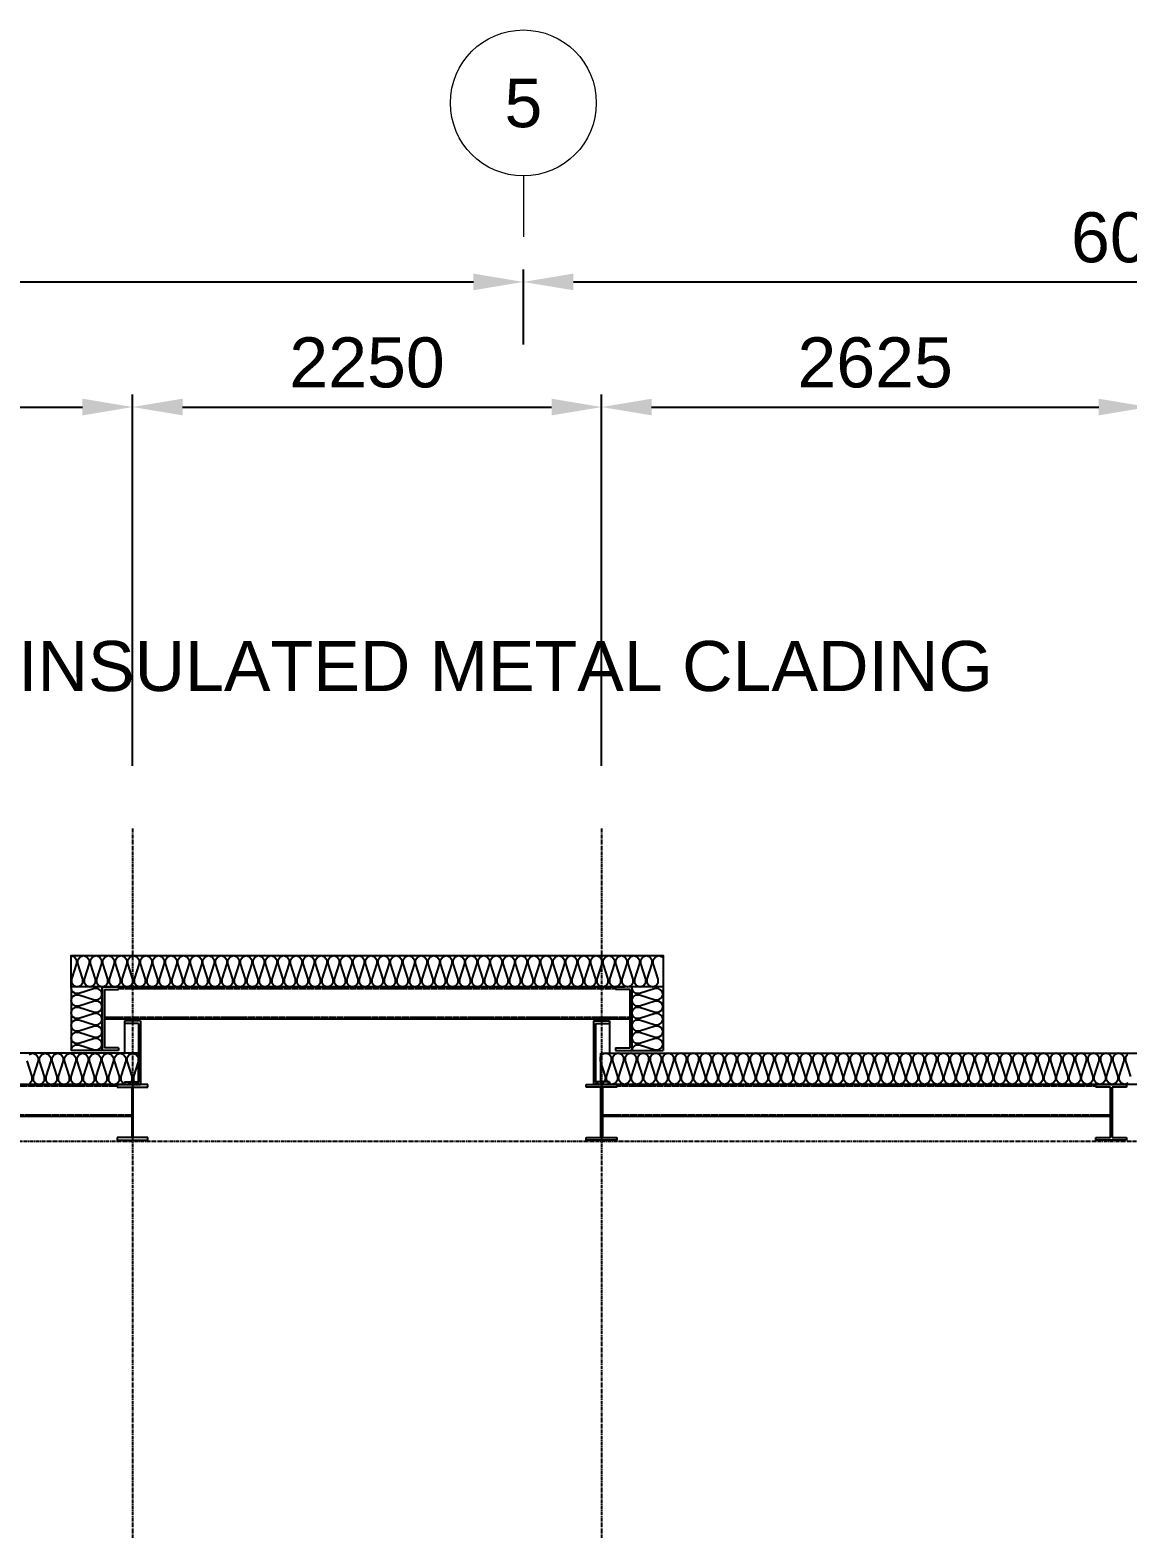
# Model space of a CAD drawing. Header units: millimetres. Extents: x 66027 to 360317, y -114806 to -64032.
# Drawn here: x 322449 to 327712, y -98580 to -91395 of the extents above; entities that cross this region are included whole.
import ezdxf
from ezdxf.enums import TextEntityAlignment as Align

# ---------------------------------------------------------------- set-up
doc = ezdxf.new("R2010")
doc.units = ezdxf.units.MM
doc.header["$LTSCALE"] = 140
for name, pattern in [('CENTER', [2, 1.25, -0.25, 0.25, -0.25]), ('HIDDEN', [0.375, 0.25, -0.125]), ('PHANTOM2', [31.75, 15.875, -3.175, 3.175, -3.175, 3.175, -3.175])]:
    doc.linetypes.add(name, pattern=pattern)
doc.layers.get('Defpoints').update_dxf_attribs({"color": 175})
for name, color, linetype in [('C_BLOCK', 7, 'Continuous'), ('C_CEN', 1, 'CENTER'), ('C_STEEL', 2, 'Continuous'), ('C_TEXT_01', 2, 'Continuous'), ('DIM-SCALE', 7, 'Continuous'), ('HAT', 8, 'Continuous'), ('Xref_Gypsum_SECTION1$0$Panel', 4, 'Continuous')]:
    doc.layers.add(name, color=color, linetype=linetype)
doc.styles.add('Arial', font='arial.ttf')
doc.dimstyles.new('일반도면_0050', dxfattribs={"dimtxt": 200, "dimasz": 200, "dimexe": 50, "dimexo": 250, "dimgap": 75, "dimtad": 1, "dimdec": 0, "dimzin": 0, "dimdsep": 46, "dimtxsty": 'Arial', "dimcen": -250, "dimclrd": 7, "dimclre": 7, "dimclrt": 2, "dimadec": 0, "dimazin": 0, "dimtfac": 1, "dimtdec": 0, "dimtix": 1, "dimtmove": 2, "dimatfit": 3, "dimfxl": 1, "dimtolj": 1, "dimtzin": 0, "dimarcsym": 0})

# ---------------------------------------------------------------- blocks, each defined once
blk = doc.blocks.new('*D197')
at = {"layer": 'Defpoints', "color": 0}
for p in [(324816.2, -92603.6), (324816.2, -93203.6), (309816.2, -95225)]:
    blk.add_point(p, dxfattribs=at)
at = {"layer": 'DIM-SCALE', "color": 7, "lineweight": -2}
for p, q in [((309816.2, -94925), (309816.2, -92543.6)), ((310056.2, -92603.6), (324576.2, -92603.6)), ((324816.2, -92903.6), (324816.2, -92543.6))]:
    blk.add_line(p, q, dxfattribs=at)
at = {"layer": 'DIM-SCALE', "color": 7}
for points in [[(310056.2, -92563.6), (310056.2, -92643.6), (309816.2, -92603.6)], [(324576.2, -92563.6), (324576.2, -92643.6), (324816.2, -92603.6)]]:
    blk.add_solid(points, dxfattribs=at)
at = {"layer": 'DIM-SCALE', "color": 2, "insert": (317316.2, -92391.1), "char_height": 240, "attachment_point": 5, "style": 'Arial'}
blk.add_mtext('\\A1;15000', dxfattribs=at)
blk = doc.blocks.new('*D198')
at = {"layer": 'Defpoints', "color": 0}
for p in [(330816.2, -92603.6), (324816.2, -93203.6), (330816.2, -95225)]:
    blk.add_point(p, dxfattribs=at)
at = {"layer": 'DIM-SCALE', "color": 7, "lineweight": -2}
for p, q in [((324816.2, -92903.6), (324816.2, -92543.6)), ((325056.2, -92603.6), (330576.2, -92603.6)), ((330816.2, -94925), (330816.2, -92543.6))]:
    blk.add_line(p, q, dxfattribs=at)
at = {"layer": 'DIM-SCALE', "color": 7}
for points in [[(325056.2, -92563.6), (325056.2, -92643.6), (324816.2, -92603.6)], [(330576.2, -92563.6), (330576.2, -92643.6), (330816.2, -92603.6)]]:
    blk.add_solid(points, dxfattribs=at)
at = {"layer": 'DIM-SCALE', "color": 2, "insert": (327816.2, -92391.1), "char_height": 240, "attachment_point": 5, "style": 'Arial'}
blk.add_mtext('\\A1;6000', dxfattribs=at)
blk = doc.blocks.new('A$C356D3F55')
at = {"layer": 'C_STEEL', "extrusion": (0, 0, -1)}
for p, q in [((0, 0), (148, 0)), ((0, -13), (0, 0)), ((148, 0), (148, -13)), ((70.19, -13), (0, -13)), ((148, -13), (77.81, -13)), ((0, -254), (70.19, -254)), ((0, -267), (0, -254)), ((148, -267), (0, -267)), ((77.81, -254), (148, -254)), ((148, -254), (148, -267))]:
    blk.add_line(p, q, dxfattribs=at)
at = {"layer": 'C_STEEL'}
for p, q in [((70.19, -254), (70.19, -13)), ((77.81, -13), (77.81, -254))]:
    blk.add_line(p, q, dxfattribs=at)
blk = doc.blocks.new('A$C59826761')
at = {"layer": 'C_STEEL', "extrusion": (0, 0, -1)}
for p, q in [((0, 0), (77.5, 0)), ((9.83, -12.7), (77.5, -12.7)), ((77.5, -305), (0, -305)), ((77.5, -292.3), (9.83, -292.3))]:
    blk.add_line(p, q, dxfattribs=at)
at = {"layer": 'C_STEEL'}
for p, q in [((0, 0), (0, -305)), ((77.5, 0), (77.5, -12.7)), ((9.83, -12.7), (9.83, -292.3)), ((77.5, -292.3), (77.5, -305))]:
    blk.add_line(p, q, dxfattribs=at)
blk = doc.blocks.new('*D397')
at = {"layer": 'Defpoints', "color": 0}
for p in [(322941.2, -93203.6), (320691.2, -95225), (322941.2, -95225)]:
    blk.add_point(p, dxfattribs=at)
at = {"layer": 'DIM-SCALE', "color": 7, "lineweight": -2}
for p, q in [((320691.2, -94925), (320691.2, -93143.6)), ((322941.2, -94925), (322941.2, -93143.6)), ((320931.2, -93203.6), (322701.2, -93203.6))]:
    blk.add_line(p, q, dxfattribs=at)
at = {"layer": 'DIM-SCALE', "color": 7}
for points in [[(320931.2, -93163.6), (320931.2, -93243.6), (320691.2, -93203.6)], [(322701.2, -93163.6), (322701.2, -93243.6), (322941.2, -93203.6)]]:
    blk.add_solid(points, dxfattribs=at)
at = {"layer": 'DIM-SCALE', "color": 2, "insert": (321816.2, -92991.1), "char_height": 240, "attachment_point": 5, "style": 'Arial'}
blk.add_mtext('\\A1;2250', dxfattribs=at)
blk = doc.blocks.new('*D398')
at = {"layer": 'Defpoints', "color": 0}
for p in [(325191.2, -93203.6), (322941.2, -95225), (325191.2, -95225)]:
    blk.add_point(p, dxfattribs=at)
at = {"layer": 'DIM-SCALE', "color": 7, "lineweight": -2}
for p, q in [((322941.2, -94925), (322941.2, -93143.6)), ((325191.2, -94925), (325191.2, -93143.6)), ((323181.2, -93203.6), (324951.2, -93203.6))]:
    blk.add_line(p, q, dxfattribs=at)
at = {"layer": 'DIM-SCALE', "color": 7}
for points in [[(323181.2, -93163.6), (323181.2, -93243.6), (322941.2, -93203.6)], [(324951.2, -93163.6), (324951.2, -93243.6), (325191.2, -93203.6)]]:
    blk.add_solid(points, dxfattribs=at)
at = {"layer": 'DIM-SCALE', "color": 2, "insert": (324066.2, -92991.1), "char_height": 240, "attachment_point": 5, "style": 'Arial'}
blk.add_mtext('\\A1;2250', dxfattribs=at)
blk = doc.blocks.new('*D399')
at = {"layer": 'Defpoints', "color": 0}
for p in [(327816.2, -93203.6), (325191.2, -95225), (327816.2, -95225)]:
    blk.add_point(p, dxfattribs=at)
at = {"layer": 'DIM-SCALE', "color": 7, "lineweight": -2}
for p, q in [((325191.2, -94925), (325191.2, -93143.6)), ((327816.2, -94925), (327816.2, -93143.6)), ((325431.2, -93203.6), (327576.2, -93203.6))]:
    blk.add_line(p, q, dxfattribs=at)
at = {"layer": 'DIM-SCALE', "color": 7}
for points in [[(325431.2, -93163.6), (325431.2, -93243.6), (325191.2, -93203.6)], [(327576.2, -93163.6), (327576.2, -93243.6), (327816.2, -93203.6)]]:
    blk.add_solid(points, dxfattribs=at)
at = {"layer": 'DIM-SCALE', "color": 2, "insert": (326503.7, -92991.1), "char_height": 240, "attachment_point": 5, "style": 'Arial'}
blk.add_mtext('\\A1;2625', dxfattribs=at)

msp = doc.modelspace()

# ---------------------------------------------------------------- linework, layer by layer
at = {"layer": 'C_BLOCK', "lineweight": 0}
msp.add_line((324816.2, -92095.1), (324816.2, -92386.8), dxfattribs=at)
msp.add_circle((324816.2, -91745.1), 350, dxfattribs=at)
at = {"layer": 'C_CEN', "color": 1, "ltscale": 0.1}
for p, q in [((322941.2, -95225), (322941.2, -105225)), ((325191.2, -95225), (325191.2, -105225)), ((309316.2, -96725), (331316.2, -96725))]:
    msp.add_line(p, q, dxfattribs=at)
at = {"layer": 'C_TEXT_01'}
for p, q in [((322873.7, -95984.3), (325301.2, -95984.3)), ((322873.7, -95984.3), (325258.7, -95984.3)), ((322806, -96137.3), (325326.3, -96137.3)), ((322846, -96452), (320765.2, -96452)), ((325265.2, -96452), (327641.2, -96452)), ((320695, -96605), (322937.4, -96605)), ((325195, -96605), (327632.4, -96605))]:
    msp.add_line(p, q, dxfattribs=at)
at = {"layer": 'C_TEXT_01', "linetype": 'HIDDEN', "ltscale": 0.1}
for p, q in [((322873.7, -95991.4), (325258.7, -95991.4)), ((322806, -96130.2), (325326.3, -96130.2)), ((320765.2, -96459.1), (322867.2, -96459.1)), ((325265.2, -96459.1), (327562.2, -96459.1)), ((320695, -96597.9), (322937.4, -96597.9)), ((325195, -96597.9), (327632.4, -96597.9))]:
    msp.add_line(p, q, dxfattribs=at)
at = {"layer": 'HAT'}
for points in [[(322646.2, -95834.3), (322646.2, -95834.3), (322662.7, -95840.3), (322673.2, -95855.3), (322673.2, -95871.8), (322649.2, -95946.8), (322649.2, -95963.3), (322659.7, -95978.3), (322676.2, -95984.3), (322692.7, -95978.3), (322703.2, -95963.3), (322703.2, -95946.8), (322679.2, -95871.8), (322679.2, -95855.3), (322689.7, -95840.3), (322706.2, -95834.3), (322722.7, -95840.3), (322733.2, -95855.3), (322733.2, -95871.8), (322709.2, -95946.8), (322709.2, -95963.3), (322719.7, -95978.3), (322736.2, -95984.3), (322752.7, -95978.3), (322763.2, -95963.3), (322763.2, -95946.8), (322739.2, -95871.8), (322739.2, -95855.3), (322749.7, -95840.3), (322766.2, -95834.3), (322782.7, -95840.3), (322793.2, -95855.3), (322793.2, -95871.8), (322769.2, -95946.8), (322769.2, -95963.3), (322779.7, -95978.3), (322796.2, -95984.3), (322812.7, -95978.3), (322823.2, -95963.3), (322823.2, -95946.8), (322799.2, -95871.8), (322799.2, -95855.3), (322809.7, -95840.3), (322826.2, -95834.3), (322842.7, -95840.3), (322853.2, -95855.3), (322853.2, -95871.8), (322829.2, -95946.8), (322829.2, -95963.3), (322839.7, -95978.3), (322856.2, -95984.3), (322872.7, -95978.3), (322883.2, -95963.3), (322883.2, -95946.8), (322859.2, -95871.8), (322859.2, -95855.3), (322869.7, -95840.3), (322886.2, -95834.3), (322902.7, -95840.3), (322913.2, -95855.3), (322913.2, -95871.8), (322889.2, -95946.8), (322889.2, -95963.3), (322899.7, -95978.3), (322916.2, -95984.3), (322932.7, -95978.3), (322943.2, -95963.3), (322943.2, -95946.8), (322919.2, -95871.8), (322919.2, -95855.3), (322929.7, -95840.3), (322946.2, -95834.3), (322962.7, -95840.3), (322973.2, -95855.3), (322973.2, -95871.8), (322949.2, -95946.8), (322949.2, -95963.3), (322959.7, -95978.3), (322976.2, -95984.3), (322992.7, -95978.3), (323003.2, -95963.3), (323003.2, -95946.8), (322979.2, -95871.8), (322979.2, -95855.3), (322989.7, -95840.3), (323006.2, -95834.3), (323022.7, -95840.3), (323033.2, -95855.3), (323033.2, -95871.8), (323009.2, -95946.8), (323009.2, -95963.3), (323019.7, -95978.3), (323036.2, -95984.3), (323052.7, -95978.3), (323063.2, -95963.3), (323063.2, -95946.8), (323039.2, -95871.8), (323039.2, -95855.3), (323049.7, -95840.3), (323066.2, -95834.3), (323082.7, -95840.3), (323093.2, -95855.3), (323093.2, -95871.8), (323069.2, -95946.8), (323069.2, -95963.3), (323079.7, -95978.3), (323096.2, -95984.3), (323112.7, -95978.3), (323123.2, -95963.3), (323123.2, -95946.8), (323099.2, -95871.8), (323099.2, -95855.3), (323109.7, -95840.3), (323126.2, -95834.3), (323142.7, -95840.3), (323153.2, -95855.3), (323153.2, -95871.8), (323129.2, -95946.8), (323129.2, -95963.3), (323139.7, -95978.3), (323156.2, -95984.3), (323172.7, -95978.3), (323183.2, -95963.3), (323183.2, -95946.8), (323159.2, -95871.8), (323159.2, -95855.3), (323169.7, -95840.3), (323186.2, -95834.3), (323202.7, -95840.3), (323213.2, -95855.3), (323213.2, -95871.8), (323189.2, -95946.8), (323189.2, -95963.3), (323199.7, -95978.3), (323216.2, -95984.3), (323232.7, -95978.3), (323243.2, -95963.3), (323243.2, -95946.8), (323219.2, -95871.8), (323219.2, -95855.3), (323229.7, -95840.3), (323246.2, -95834.3), (323262.7, -95840.3), (323273.2, -95855.3), (323273.2, -95871.8), (323249.2, -95946.8), (323249.2, -95963.3), (323259.7, -95978.3), (323276.2, -95984.3), (323292.7, -95978.3), (323303.2, -95963.3), (323303.2, -95946.8), (323279.2, -95871.8), (323279.2, -95855.3), (323289.7, -95840.3), (323306.2, -95834.3), (323322.7, -95840.3), (323333.2, -95855.3), (323333.2, -95871.8), (323309.2, -95946.8), (323309.2, -95963.3), (323319.7, -95978.3), (323336.2, -95984.3), (323352.7, -95978.3), (323363.2, -95963.3), (323363.2, -95946.8), (323339.2, -95871.8), (323339.2, -95855.3), (323349.7, -95840.3), (323366.2, -95834.3), (323382.7, -95840.3), (323393.2, -95855.3), (323393.2, -95871.8), (323369.2, -95946.8), (323369.2, -95963.3), (323379.7, -95978.3), (323396.2, -95984.3), (323412.7, -95978.3), (323423.2, -95963.3), (323423.2, -95946.8), (323399.2, -95871.8), (323399.2, -95855.3), (323409.7, -95840.3), (323426.2, -95834.3), (323442.7, -95840.3), (323453.2, -95855.3), (323453.2, -95871.8), (323429.2, -95946.8), (323429.2, -95963.3), (323439.7, -95978.3), (323456.2, -95984.3), (323472.7, -95978.3), (323483.2, -95963.3), (323483.2, -95946.8), (323459.2, -95871.8), (323459.2, -95855.3), (323469.7, -95840.3), (323486.2, -95834.3), (323502.7, -95840.3), (323513.2, -95855.3), (323513.2, -95871.8), (323489.2, -95946.8), (323489.2, -95963.3), (323499.7, -95978.3), (323516.2, -95984.3), (323532.7, -95978.3), (323543.2, -95963.3), (323543.2, -95946.8), (323519.2, -95871.8), (323519.2, -95855.3), (323529.7, -95840.3), (323546.2, -95834.3), (323562.7, -95840.3), (323573.2, -95855.3), (323573.2, -95871.8), (323549.2, -95946.8), (323549.2, -95963.3), (323559.7, -95978.3), (323576.2, -95984.3), (323592.7, -95978.3), (323603.2, -95963.3), (323603.2, -95946.8), (323579.2, -95871.8), (323579.2, -95855.3), (323589.7, -95840.3), (323606.2, -95834.3), (323622.7, -95840.3), (323633.2, -95855.3), (323633.2, -95871.8), (323609.2, -95946.8), (323609.2, -95963.3), (323619.7, -95978.3), (323636.2, -95984.3), (323652.7, -95978.3), (323663.2, -95963.3), (323663.2, -95946.8), (323639.2, -95871.8), (323639.2, -95855.3), (323649.7, -95840.3), (323666.2, -95834.3), (323682.7, -95840.3), (323693.2, -95855.3), (323693.2, -95871.8), (323669.2, -95946.8), (323669.2, -95963.3), (323679.7, -95978.3), (323696.2, -95984.3), (323712.7, -95978.3), (323723.2, -95963.3), (323723.2, -95946.8), (323699.2, -95871.8), (323699.2, -95855.3), (323709.7, -95840.3), (323726.2, -95834.3), (323742.7, -95840.3), (323753.2, -95855.3), (323753.2, -95871.8), (323729.2, -95946.8), (323729.2, -95963.3), (323739.7, -95978.3), (323756.2, -95984.3), (323772.7, -95978.3), (323783.2, -95963.3), (323783.2, -95946.8), (323759.2, -95871.8), (323759.2, -95855.3), (323769.7, -95840.3), (323786.2, -95834.3), (323802.7, -95840.3), (323813.2, -95855.3), (323813.2, -95871.8), (323789.2, -95946.8), (323789.2, -95963.3), (323799.7, -95978.3), (323816.2, -95984.3), (323832.7, -95978.3), (323843.2, -95963.3), (323843.2, -95946.8), (323819.2, -95871.8), (323819.2, -95855.3), (323829.7, -95840.3), (323846.2, -95834.3), (323862.7, -95840.3), (323873.2, -95855.3), (323873.2, -95871.8), (323849.2, -95946.8), (323849.2, -95963.3), (323859.7, -95978.3), (323876.2, -95984.3), (323892.7, -95978.3), (323903.2, -95963.3), (323903.2, -95946.8), (323879.2, -95871.8), (323879.2, -95855.3), (323889.7, -95840.3), (323906.2, -95834.3), (323922.7, -95840.3), (323933.2, -95855.3), (323933.2, -95871.8), (323909.2, -95946.8), (323909.2, -95963.3), (323919.7, -95978.3), (323936.2, -95984.3), (323952.7, -95978.3), (323963.2, -95963.3), (323963.2, -95946.8), (323939.2, -95871.8), (323939.2, -95855.3), (323949.7, -95840.3), (323966.2, -95834.3), (323982.7, -95840.3), (323993.2, -95855.3), (323993.2, -95871.8), (323969.2, -95946.8), (323969.2, -95963.3), (323979.7, -95978.3), (323996.2, -95984.3), (324012.7, -95978.3), (324023.2, -95963.3), (324023.2, -95946.8), (323999.2, -95871.8), (323999.2, -95855.3), (324009.7, -95840.3), (324026.2, -95834.3), (324042.7, -95840.3), (324053.2, -95855.3), (324053.2, -95871.8), (324029.2, -95946.8), (324029.2, -95963.3), (324039.7, -95978.3), (324056.2, -95984.3), (324072.7, -95978.3), (324083.2, -95963.3), (324083.2, -95946.8), (324059.2, -95871.8), (324059.2, -95855.3), (324069.7, -95840.3), (324086.2, -95834.3), (324102.7, -95840.3), (324113.2, -95855.3), (324113.2, -95871.8), (324089.2, -95946.8), (324089.2, -95963.3), (324099.7, -95978.3), (324116.2, -95984.3), (324132.7, -95978.3), (324143.2, -95963.3), (324143.2, -95946.8), (324119.2, -95871.8), (324119.2, -95855.3), (324129.7, -95840.3), (324146.2, -95834.3), (324162.7, -95840.3), (324173.2, -95855.3), (324173.2, -95871.8), (324149.2, -95946.8), (324149.2, -95963.3), (324159.7, -95978.3), (324176.2, -95984.3), (324192.7, -95978.3), (324203.2, -95963.3), (324203.2, -95946.8), (324179.2, -95871.8), (324179.2, -95855.3), (324189.7, -95840.3), (324206.2, -95834.3), (324222.7, -95840.3), (324233.2, -95855.3), (324233.2, -95871.8), (324209.2, -95946.8), (324209.2, -95963.3), (324219.7, -95978.3), (324236.2, -95984.3), (324252.7, -95978.3), (324263.2, -95963.3), (324263.2, -95946.8), (324239.2, -95871.8), (324239.2, -95855.3), (324249.7, -95840.3), (324266.2, -95834.3), (324282.7, -95840.3), (324293.2, -95855.3), (324293.2, -95871.8), (324269.2, -95946.8), (324269.2, -95963.3), (324279.7, -95978.3), (324296.2, -95984.3), (324312.7, -95978.3), (324323.2, -95963.3), (324323.2, -95946.8), (324299.2, -95871.8), (324299.2, -95855.3), (324309.7, -95840.3), (324326.2, -95834.3), (324342.7, -95840.3), (324353.2, -95855.3), (324353.2, -95871.8), (324329.2, -95946.8), (324329.2, -95963.3), (324339.7, -95978.3), (324356.2, -95984.3), (324372.7, -95978.3), (324383.2, -95963.3), (324383.2, -95946.8), (324359.2, -95871.8), (324359.2, -95855.3), (324369.7, -95840.3), (324386.2, -95834.3), (324402.7, -95840.3), (324413.2, -95855.3), (324413.2, -95871.8), (324389.2, -95946.8), (324389.2, -95963.3), (324399.7, -95978.3), (324416.2, -95984.3), (324432.7, -95978.3), (324443.2, -95963.3), (324443.2, -95946.8), (324419.2, -95871.8), (324419.2, -95855.3), (324429.7, -95840.3), (324446.2, -95834.3), (324462.7, -95840.3), (324473.2, -95855.3), (324473.2, -95871.8), (324449.2, -95946.8), (324449.2, -95963.3), (324459.7, -95978.3), (324476.2, -95984.3), (324492.7, -95978.3), (324503.2, -95963.3), (324503.2, -95946.8), (324479.2, -95871.8), (324479.2, -95855.3), (324489.7, -95840.3), (324506.2, -95834.3), (324522.7, -95840.3), (324533.2, -95855.3), (324533.2, -95871.8), (324509.2, -95946.8), (324509.2, -95963.3), (324519.7, -95978.3), (324536.2, -95984.3), (324552.7, -95978.3), (324563.2, -95963.3), (324563.2, -95946.8), (324539.2, -95871.8), (324539.2, -95855.3), (324549.7, -95840.3), (324566.2, -95834.3), (324582.7, -95840.3), (324593.2, -95855.3), (324593.2, -95871.8), (324569.2, -95946.8), (324569.2, -95963.3), (324579.7, -95978.3), (324596.2, -95984.3), (324612.7, -95978.3), (324623.2, -95963.3), (324623.2, -95946.8), (324599.2, -95871.8), (324599.2, -95855.3), (324609.7, -95840.3), (324626.2, -95834.3), (324642.7, -95840.3), (324653.2, -95855.3), (324653.2, -95871.8), (324629.2, -95946.8), (324629.2, -95963.3), (324639.7, -95978.3), (324656.2, -95984.3), (324672.7, -95978.3), (324683.2, -95963.3), (324683.2, -95946.8), (324659.2, -95871.8), (324659.2, -95855.3), (324669.7, -95840.3), (324686.2, -95834.3), (324702.7, -95840.3), (324713.2, -95855.3), (324713.2, -95871.8), (324689.2, -95946.8), (324689.2, -95963.3), (324699.7, -95978.3), (324716.2, -95984.3), (324732.7, -95978.3), (324743.2, -95963.3), (324743.2, -95946.8), (324719.2, -95871.8), (324719.2, -95855.3), (324729.7, -95840.3), (324746.2, -95834.3), (324762.7, -95840.3), (324773.2, -95855.3), (324773.2, -95871.8), (324749.2, -95946.8), (324749.2, -95963.3), (324759.7, -95978.3), (324776.2, -95984.3), (324792.7, -95978.3), (324803.2, -95963.3), (324803.2, -95946.8), (324779.2, -95871.8), (324779.2, -95855.3), (324789.7, -95840.3), (324806.2, -95834.3), (324822.7, -95840.3), (324833.2, -95855.3), (324833.2, -95871.8), (324809.2, -95946.8), (324809.2, -95963.3), (324819.7, -95978.3), (324836.2, -95984.3), (324852.7, -95978.3), (324863.2, -95963.3), (324863.2, -95946.8), (324839.2, -95871.8), (324839.2, -95855.3), (324849.7, -95840.3), (324866.2, -95834.3), (324882.7, -95840.3), (324893.2, -95855.3), (324893.2, -95871.8), (324869.2, -95946.8), (324869.2, -95963.3), (324879.7, -95978.3), (324896.2, -95984.3), (324912.7, -95978.3), (324923.2, -95963.3), (324923.2, -95946.8), (324899.2, -95871.8), (324899.2, -95855.3), (324909.7, -95840.3), (324926.2, -95834.3), (324942.7, -95840.3), (324953.2, -95855.3), (324953.2, -95871.8), (324929.2, -95946.8), (324929.2, -95963.3), (324939.7, -95978.3), (324956.2, -95984.3), (324972.7, -95978.3), (324983.2, -95963.3), (324983.2, -95946.8), (324959.2, -95871.8), (324959.2, -95855.3), (324969.7, -95840.3), (324986.2, -95834.3), (325002.7, -95840.3), (325013.2, -95855.3), (325013.2, -95871.8), (324989.2, -95946.8), (324989.2, -95963.3), (324999.7, -95978.3), (325016.2, -95984.3), (325032.7, -95978.3), (325043.2, -95963.3), (325043.2, -95946.8), (325019.2, -95871.8), (325019.2, -95855.3), (325029.7, -95840.3), (325046.2, -95834.3), (325062.7, -95840.3), (325073.2, -95855.3), (325073.2, -95871.8), (325049.2, -95946.8), (325049.2, -95963.3), (325059.7, -95978.3), (325076.2, -95984.3), (325092.7, -95978.3), (325103.2, -95963.3), (325103.2, -95946.8), (325079.2, -95871.8), (325079.2, -95855.3), (325089.7, -95840.3), (325106.2, -95834.3), (325122.7, -95840.3), (325133.2, -95855.3), (325133.2, -95871.8), (325109.2, -95946.8), (325109.2, -95963.3), (325119.7, -95978.3), (325136.2, -95984.3), (325152.7, -95978.3), (325163.2, -95963.3), (325163.2, -95946.8), (325139.2, -95871.8), (325139.2, -95855.3), (325149.7, -95840.3), (325166.2, -95834.3), (325182.7, -95840.3), (325193.2, -95855.3), (325193.2, -95871.8), (325169.2, -95946.8), (325169.2, -95963.3), (325179.7, -95978.3), (325196.2, -95984.3), (325212.7, -95978.3), (325223.2, -95963.3), (325223.2, -95946.8), (325199.2, -95871.8), (325199.2, -95855.3), (325209.7, -95840.3), (325226.2, -95834.3), (325242.7, -95840.3), (325253.2, -95855.3), (325253.2, -95871.8), (325229.2, -95946.8), (325229.2, -95963.3), (325239.7, -95978.3), (325256.2, -95984.3), (325272.7, -95978.3), (325283.2, -95963.3), (325283.2, -95946.8), (325259.2, -95871.8), (325259.2, -95855.3), (325269.7, -95840.3), (325286.2, -95834.3), (325302.7, -95840.3), (325313.2, -95855.3), (325313.2, -95871.8), (325289.2, -95946.8), (325289.2, -95963.3), (325299.7, -95978.3), (325316.2, -95984.3), (325332.7, -95978.3), (325343.2, -95963.3), (325343.2, -95946.8), (325319.2, -95871.8), (325319.2, -95855.3), (325329.7, -95840.3), (325346.2, -95834.3), (325362.7, -95840.3), (325373.2, -95855.3), (325373.2, -95871.8), (325349.2, -95946.8), (325349.2, -95963.3), (325359.7, -95978.3), (325376.2, -95984.3), (325392.7, -95978.3), (325403.2, -95963.3), (325403.2, -95946.8), (325379.2, -95871.8), (325379.2, -95855.3), (325389.7, -95840.3), (325406.2, -95834.3), (325422.7, -95840.3), (325433.2, -95855.3), (325433.2, -95871.8), (325409.2, -95946.8), (325409.2, -95963.3), (325419.7, -95978.3), (325436.2, -95984.3), (325452.7, -95978.3), (325463.2, -95963.3), (325463.2, -95946.8), (325439.2, -95871.8), (325439.2, -95855.3), (325449.7, -95840.3), (325466.2, -95834.3), (325482.7, -95840.3), (325486.2, -95845.3)], [(322646.2, -96289.3), (322646.2, -96289.3), (322652.2, -96272.8), (322667.2, -96262.3), (322683.7, -96262.3), (322758.7, -96286.3), (322775.2, -96286.3), (322790.2, -96275.8), (322796.2, -96259.3), (322790.2, -96242.8), (322775.2, -96232.3), (322758.7, -96232.3), (322683.7, -96256.3), (322667.2, -96256.3), (322652.2, -96245.8), (322646.2, -96229.3), (322652.2, -96212.8), (322667.2, -96202.3), (322683.7, -96202.3), (322758.7, -96226.3), (322775.2, -96226.3), (322790.2, -96215.8), (322796.2, -96199.3), (322790.2, -96182.8), (322775.2, -96172.3), (322758.7, -96172.3), (322683.7, -96196.3), (322667.2, -96196.3), (322652.2, -96185.8), (322646.2, -96169.3), (322652.2, -96152.8), (322667.2, -96142.3), (322683.7, -96142.3), (322758.7, -96166.3), (322775.2, -96166.3), (322790.2, -96155.8), (322796.2, -96139.3), (322790.2, -96122.8), (322775.2, -96112.3), (322758.7, -96112.3), (322683.7, -96136.3), (322667.2, -96136.3), (322652.2, -96125.8), (322646.2, -96109.3), (322652.2, -96092.8), (322667.2, -96082.3), (322683.7, -96082.3), (322758.7, -96106.3), (322775.2, -96106.3), (322790.2, -96095.8), (322796.2, -96079.3), (322790.2, -96062.8), (322775.2, -96052.3), (322758.7, -96052.3), (322683.7, -96076.3), (322667.2, -96076.3), (322652.2, -96065.8), (322646.2, -96049.3), (322652.2, -96032.8), (322667.2, -96022.3), (322683.7, -96022.3), (322758.7, -96046.3), (322775.2, -96046.3), (322790.2, -96035.8), (322796.2, -96019.3), (322790.2, -96002.8), (322775.2, -95992.3), (322758.7, -95992.3), (322683.7, -96016.3), (322667.2, -96016.3), (322652.2, -96005.8), (322646.2, -95989.3), (322648, -95984.3)], [(325336.2, -96289.3), (325336.2, -96289.3), (325342.2, -96272.8), (325357.2, -96262.3), (325373.7, -96262.3), (325448.7, -96286.3), (325465.2, -96286.3), (325480.2, -96275.8), (325486.2, -96259.3), (325480.2, -96242.8), (325465.2, -96232.3), (325448.7, -96232.3), (325373.7, -96256.3), (325357.2, -96256.3), (325342.2, -96245.8), (325336.2, -96229.3), (325342.2, -96212.8), (325357.2, -96202.3), (325373.7, -96202.3), (325448.7, -96226.3), (325465.2, -96226.3), (325480.2, -96215.8), (325486.2, -96199.3), (325480.2, -96182.8), (325465.2, -96172.3), (325448.7, -96172.3), (325373.7, -96196.3), (325357.2, -96196.3), (325342.2, -96185.8), (325336.2, -96169.3), (325342.2, -96152.8), (325357.2, -96142.3), (325373.7, -96142.3), (325448.7, -96166.3), (325465.2, -96166.3), (325480.2, -96155.8), (325486.2, -96139.3), (325480.2, -96122.8), (325465.2, -96112.3), (325448.7, -96112.3), (325373.7, -96136.3), (325357.2, -96136.3), (325342.2, -96125.8), (325336.2, -96109.3), (325342.2, -96092.8), (325357.2, -96082.3), (325373.7, -96082.3), (325448.7, -96106.3), (325465.2, -96106.3), (325480.2, -96095.8), (325486.2, -96079.3), (325480.2, -96062.8), (325465.2, -96052.3), (325448.7, -96052.3), (325373.7, -96076.3), (325357.2, -96076.3), (325342.2, -96065.8), (325336.2, -96049.3), (325342.2, -96032.8), (325357.2, -96022.3), (325373.7, -96022.3), (325448.7, -96046.3), (325465.2, -96046.3), (325480.2, -96035.8), (325486.2, -96019.3), (325480.2, -96002.8), (325465.2, -95992.3), (325448.7, -95992.3), (325373.7, -96016.3), (325357.2, -96016.3), (325342.2, -96005.8), (325336.2, -95989.3), (325338, -95984.3)], [(322448.7, -96446), (322459.2, -96431), (322459.2, -96414.5), (322435.2, -96339.5)], [(322445.7, -96308), (322462.2, -96302), (322478.7, -96308), (322489.2, -96323), (322489.2, -96339.5), (322465.2, -96414.5), (322465.2, -96431), (322475.7, -96446), (322492.2, -96452), (322508.7, -96446), (322519.2, -96431), (322519.2, -96414.5), (322495.2, -96339.5), (322495.2, -96323), (322505.7, -96308), (322522.2, -96302), (322538.7, -96308), (322549.2, -96323), (322549.2, -96339.5), (322525.2, -96414.5), (322525.2, -96431), (322535.7, -96446), (322552.2, -96452), (322568.7, -96446), (322579.2, -96431), (322579.2, -96414.5), (322555.2, -96339.5), (322555.2, -96323), (322565.7, -96308), (322582.2, -96302), (322598.7, -96308), (322609.2, -96323), (322609.2, -96339.5), (322585.2, -96414.5), (322585.2, -96431), (322595.7, -96446), (322612.2, -96452), (322628.7, -96446), (322639.2, -96431), (322639.2, -96414.5), (322615.2, -96339.5), (322615.2, -96323), (322625.7, -96308), (322642.2, -96302), (322658.7, -96308), (322669.2, -96323), (322669.2, -96339.5), (322645.2, -96414.5), (322645.2, -96431), (322655.7, -96446), (322672.2, -96452), (322688.7, -96446), (322699.2, -96431), (322699.2, -96414.5), (322675.2, -96339.5), (322675.2, -96323), (322685.7, -96308), (322702.2, -96302), (322718.7, -96308), (322729.2, -96323), (322729.2, -96339.5), (322705.2, -96414.5), (322705.2, -96431), (322715.7, -96446), (322732.2, -96452), (322748.7, -96446), (322759.2, -96431), (322759.2, -96414.5), (322735.2, -96339.5), (322735.2, -96323), (322745.7, -96308), (322762.2, -96302), (322778.7, -96308), (322789.2, -96323), (322789.2, -96339.5), (322765.2, -96414.5), (322765.2, -96431), (322775.7, -96446), (322792.2, -96452), (322808.7, -96446), (322819.2, -96431), (322819.2, -96414.5), (322795.2, -96339.5), (322795.2, -96323), (322805.7, -96308), (322822.2, -96302), (322838.7, -96308), (322849.2, -96323), (322849.2, -96339.5), (322825.2, -96414.5), (322825.2, -96431), (322835.7, -96446), (322852.2, -96452), (322868.7, -96446), (322879.2, -96431), (322879.2, -96414.5), (322855.2, -96339.5), (322855.2, -96323), (322865.7, -96308), (322882.2, -96302), (322898.7, -96308), (322909.2, -96323), (322909.2, -96339.5), (322885.2, -96414.5), (322885.2, -96431), (322895.7, -96446), (322912.2, -96452), (322928.7, -96446), (322939.2, -96431), (322939.2, -96414.5), (322915.2, -96339.5), (322915.2, -96323), (322925.7, -96308), (322942.2, -96302), (322958.7, -96308), (322969.2, -96323), (322969.2, -96339.5), (322945.2, -96414.5), (322945.2, -96431), (322955.7, -96446), (322970.1, -96451.2)], [(327717.7, -96446), (327701.2, -96452), (327684.7, -96446), (327674.2, -96431), (327674.2, -96414.5), (327698.2, -96339.5), (327698.2, -96323), (327687.7, -96308), (327671.2, -96302), (327654.7, -96308), (327644.2, -96323), (327644.2, -96339.5), (327668.2, -96414.5), (327668.2, -96431), (327657.7, -96446), (327641.2, -96452), (327624.7, -96446), (327614.2, -96431), (327614.2, -96414.5), (327638.2, -96339.5), (327638.2, -96323), (327627.7, -96308), (327611.2, -96302), (327594.7, -96308), (327584.2, -96323), (327584.2, -96339.5), (327608.2, -96414.5), (327608.2, -96431), (327597.7, -96446), (327581.2, -96452), (327564.7, -96446), (327554.2, -96431), (327554.2, -96414.5), (327578.2, -96339.5), (327578.2, -96323), (327567.7, -96308), (327551.2, -96302), (327534.7, -96308), (327524.2, -96323), (327524.2, -96339.5), (327548.2, -96414.5), (327548.2, -96431), (327537.7, -96446), (327521.2, -96452), (327504.7, -96446), (327494.2, -96431), (327494.2, -96414.5), (327518.2, -96339.5), (327518.2, -96323), (327507.7, -96308), (327491.2, -96302), (327474.7, -96308), (327464.2, -96323), (327464.2, -96339.5), (327488.2, -96414.5), (327488.2, -96431), (327477.7, -96446), (327461.2, -96452), (327444.7, -96446), (327434.2, -96431), (327434.2, -96414.5), (327458.2, -96339.5), (327458.2, -96323), (327447.7, -96308), (327431.2, -96302), (327414.7, -96308), (327404.2, -96323), (327404.2, -96339.5), (327428.2, -96414.5), (327428.2, -96431), (327417.7, -96446), (327401.2, -96452), (327384.7, -96446), (327374.2, -96431), (327374.2, -96414.5), (327398.2, -96339.5), (327398.2, -96323), (327387.7, -96308), (327371.2, -96302), (327354.7, -96308), (327344.2, -96323), (327344.2, -96339.5), (327368.2, -96414.5), (327368.2, -96431), (327357.7, -96446), (327341.2, -96452), (327324.7, -96446), (327314.2, -96431), (327314.2, -96414.5), (327338.2, -96339.5), (327338.2, -96323), (327327.7, -96308), (327311.2, -96302), (327294.7, -96308), (327284.2, -96323), (327284.2, -96339.5), (327308.2, -96414.5), (327308.2, -96431), (327297.7, -96446), (327281.2, -96452), (327264.7, -96446), (327254.2, -96431), (327254.2, -96414.5), (327278.2, -96339.5), (327278.2, -96323), (327267.7, -96308), (327251.2, -96302), (327234.7, -96308), (327224.2, -96323), (327224.2, -96339.5), (327248.2, -96414.5), (327248.2, -96431), (327237.7, -96446), (327221.2, -96452), (327204.7, -96446), (327194.2, -96431), (327194.2, -96414.5), (327218.2, -96339.5), (327218.2, -96323), (327207.7, -96308), (327191.2, -96302), (327174.7, -96308), (327164.2, -96323), (327164.2, -96339.5), (327188.2, -96414.5), (327188.2, -96431), (327177.7, -96446), (327161.2, -96452), (327144.7, -96446), (327134.2, -96431), (327134.2, -96414.5), (327158.2, -96339.5), (327158.2, -96323), (327147.7, -96308), (327131.2, -96302), (327114.7, -96308), (327104.2, -96323), (327104.2, -96339.5), (327128.2, -96414.5), (327128.2, -96431), (327117.7, -96446), (327101.2, -96452), (327084.7, -96446), (327074.2, -96431), (327074.2, -96414.5), (327098.2, -96339.5), (327098.2, -96323), (327087.7, -96308), (327071.2, -96302), (327054.7, -96308), (327044.2, -96323), (327044.2, -96339.5), (327068.2, -96414.5), (327068.2, -96431), (327057.7, -96446), (327041.2, -96452), (327024.7, -96446), (327014.2, -96431), (327014.2, -96414.5), (327038.2, -96339.5), (327038.2, -96323), (327027.7, -96308), (327011.2, -96302), (326994.7, -96308), (326984.2, -96323), (326984.2, -96339.5), (327008.2, -96414.5), (327008.2, -96431), (326997.7, -96446), (326981.2, -96452), (326964.7, -96446), (326954.2, -96431), (326954.2, -96414.5), (326978.2, -96339.5), (326978.2, -96323), (326967.7, -96308), (326951.2, -96302), (326934.7, -96308), (326924.2, -96323), (326924.2, -96339.5), (326948.2, -96414.5), (326948.2, -96431), (326937.7, -96446), (326921.2, -96452), (326904.7, -96446), (326894.2, -96431), (326894.2, -96414.5), (326918.2, -96339.5), (326918.2, -96323), (326907.7, -96308), (326891.2, -96302), (326874.7, -96308), (326864.2, -96323), (326864.2, -96339.5), (326888.2, -96414.5), (326888.2, -96431), (326877.7, -96446), (326861.2, -96452), (326844.7, -96446), (326834.2, -96431), (326834.2, -96414.5), (326858.2, -96339.5), (326858.2, -96323), (326847.7, -96308), (326831.2, -96302), (326814.7, -96308), (326804.2, -96323), (326804.2, -96339.5), (326828.2, -96414.5), (326828.2, -96431), (326817.7, -96446), (326801.2, -96452), (326784.7, -96446), (326774.2, -96431), (326774.2, -96414.5), (326798.2, -96339.5), (326798.2, -96323), (326787.7, -96308), (326771.2, -96302), (326754.7, -96308), (326744.2, -96323), (326744.2, -96339.5), (326768.2, -96414.5), (326768.2, -96431), (326757.7, -96446), (326741.2, -96452), (326724.7, -96446), (326714.2, -96431), (326714.2, -96414.5), (326738.2, -96339.5), (326738.2, -96323), (326727.7, -96308), (326711.2, -96302), (326694.7, -96308), (326684.2, -96323), (326684.2, -96339.5), (326708.2, -96414.5), (326708.2, -96431), (326697.7, -96446), (326681.2, -96452), (326664.7, -96446), (326654.2, -96431), (326654.2, -96414.5), (326678.2, -96339.5), (326678.2, -96323), (326667.7, -96308), (326651.2, -96302), (326634.7, -96308), (326624.2, -96323), (326624.2, -96339.5), (326648.2, -96414.5), (326648.2, -96431), (326637.7, -96446), (326621.2, -96452), (326604.7, -96446), (326594.2, -96431), (326594.2, -96414.5), (326618.2, -96339.5), (326618.2, -96323), (326607.7, -96308), (326591.2, -96302), (326574.7, -96308), (326564.2, -96323), (326564.2, -96339.5), (326588.2, -96414.5), (326588.2, -96431), (326577.7, -96446), (326561.2, -96452), (326544.7, -96446), (326534.2, -96431), (326534.2, -96414.5), (326558.2, -96339.5), (326558.2, -96323), (326547.7, -96308), (326531.2, -96302), (326514.7, -96308), (326504.2, -96323), (326504.2, -96339.5), (326528.2, -96414.5), (326528.2, -96431), (326517.7, -96446), (326501.2, -96452), (326484.7, -96446), (326474.2, -96431), (326474.2, -96414.5), (326498.2, -96339.5), (326498.2, -96323), (326487.7, -96308), (326471.2, -96302), (326454.7, -96308), (326444.2, -96323), (326444.2, -96339.5), (326468.2, -96414.5), (326468.2, -96431), (326457.7, -96446), (326441.2, -96452), (326424.7, -96446), (326414.2, -96431), (326414.2, -96414.5), (326438.2, -96339.5), (326438.2, -96323), (326427.7, -96308), (326411.2, -96302), (326394.7, -96308), (326384.2, -96323), (326384.2, -96339.5), (326408.2, -96414.5), (326408.2, -96431), (326397.7, -96446), (326381.2, -96452), (326364.7, -96446), (326354.2, -96431), (326354.2, -96414.5), (326378.2, -96339.5), (326378.2, -96323), (326367.7, -96308), (326351.2, -96302), (326334.7, -96308), (326324.2, -96323), (326324.2, -96339.5), (326348.2, -96414.5), (326348.2, -96431), (326337.7, -96446), (326321.2, -96452), (326304.7, -96446), (326294.2, -96431), (326294.2, -96414.5), (326318.2, -96339.5), (326318.2, -96323), (326307.7, -96308), (326291.2, -96302), (326274.7, -96308), (326264.2, -96323), (326264.2, -96339.5), (326288.2, -96414.5), (326288.2, -96431), (326277.7, -96446), (326261.2, -96452), (326244.7, -96446), (326234.2, -96431), (326234.2, -96414.5), (326258.2, -96339.5), (326258.2, -96323), (326247.7, -96308), (326231.2, -96302), (326214.7, -96308), (326204.2, -96323), (326204.2, -96339.5), (326228.2, -96414.5), (326228.2, -96431), (326217.7, -96446), (326201.2, -96452), (326184.7, -96446), (326174.2, -96431), (326174.2, -96414.5), (326198.2, -96339.5), (326198.2, -96323), (326187.7, -96308), (326171.2, -96302), (326154.7, -96308), (326144.2, -96323), (326144.2, -96339.5), (326168.2, -96414.5), (326168.2, -96431), (326157.7, -96446), (326141.2, -96452), (326124.7, -96446), (326114.2, -96431), (326114.2, -96414.5), (326138.2, -96339.5), (326138.2, -96323), (326127.7, -96308), (326111.2, -96302), (326094.7, -96308), (326084.2, -96323), (326084.2, -96339.5), (326108.2, -96414.5), (326108.2, -96431), (326097.7, -96446), (326081.2, -96452), (326064.7, -96446), (326054.2, -96431), (326054.2, -96414.5), (326078.2, -96339.5), (326078.2, -96323), (326067.7, -96308), (326051.2, -96302), (326034.7, -96308), (326024.2, -96323), (326024.2, -96339.5), (326048.2, -96414.5), (326048.2, -96431), (326037.7, -96446), (326021.2, -96452), (326004.7, -96446), (325994.2, -96431), (325994.2, -96414.5), (326018.2, -96339.5), (326018.2, -96323), (326007.7, -96308), (325991.2, -96302), (325974.7, -96308), (325964.2, -96323), (325964.2, -96339.5), (325988.2, -96414.5), (325988.2, -96431), (325977.7, -96446), (325961.2, -96452), (325944.7, -96446), (325934.2, -96431), (325934.2, -96414.5), (325958.2, -96339.5), (325958.2, -96323), (325947.7, -96308), (325931.2, -96302), (325914.7, -96308), (325904.2, -96323), (325904.2, -96339.5), (325928.2, -96414.5), (325928.2, -96431), (325917.7, -96446), (325901.2, -96452), (325884.7, -96446), (325874.2, -96431), (325874.2, -96414.5), (325898.2, -96339.5), (325898.2, -96323), (325887.7, -96308), (325871.2, -96302), (325854.7, -96308), (325844.2, -96323), (325844.2, -96339.5), (325868.2, -96414.5), (325868.2, -96431), (325857.7, -96446), (325841.2, -96452), (325824.7, -96446), (325814.2, -96431), (325814.2, -96414.5), (325838.2, -96339.5), (325838.2, -96323), (325827.7, -96308), (325811.2, -96302), (325794.7, -96308), (325784.2, -96323), (325784.2, -96339.5), (325808.2, -96414.5), (325808.2, -96431), (325797.7, -96446), (325781.2, -96452), (325764.7, -96446), (325754.2, -96431), (325754.2, -96414.5), (325778.2, -96339.5), (325778.2, -96323), (325767.7, -96308), (325751.2, -96302), (325734.7, -96308), (325724.2, -96323), (325724.2, -96339.5), (325748.2, -96414.5), (325748.2, -96431), (325737.7, -96446), (325721.2, -96452), (325704.7, -96446), (325694.2, -96431), (325694.2, -96414.5), (325718.2, -96339.5), (325718.2, -96323), (325707.7, -96308), (325691.2, -96302), (325674.7, -96308), (325664.2, -96323), (325664.2, -96339.5), (325688.2, -96414.5), (325688.2, -96431), (325677.7, -96446), (325661.2, -96452), (325644.7, -96446), (325634.2, -96431), (325634.2, -96414.5), (325658.2, -96339.5), (325658.2, -96323), (325647.7, -96308), (325631.2, -96302), (325614.7, -96308), (325604.2, -96323), (325604.2, -96339.5), (325628.2, -96414.5), (325628.2, -96431), (325617.7, -96446), (325601.2, -96452), (325584.7, -96446), (325574.2, -96431), (325574.2, -96414.5), (325598.2, -96339.5), (325598.2, -96323), (325587.7, -96308), (325571.2, -96302), (325554.7, -96308), (325544.2, -96323), (325544.2, -96339.5), (325568.2, -96414.5), (325568.2, -96431), (325557.7, -96446), (325541.2, -96452), (325524.7, -96446), (325514.2, -96431), (325514.2, -96414.5), (325538.2, -96339.5), (325538.2, -96323), (325527.7, -96308), (325511.2, -96302), (325494.7, -96308), (325484.2, -96323), (325484.2, -96339.5), (325508.2, -96414.5), (325508.2, -96431), (325497.7, -96446), (325481.2, -96452), (325464.7, -96446), (325454.2, -96431), (325454.2, -96414.5), (325478.2, -96339.5), (325478.2, -96323), (325467.7, -96308), (325451.2, -96302), (325434.7, -96308), (325424.2, -96323), (325424.2, -96339.5), (325448.2, -96414.5), (325448.2, -96431), (325437.7, -96446), (325421.2, -96452), (325404.7, -96446), (325394.2, -96431), (325394.2, -96414.5), (325418.2, -96339.5), (325418.2, -96323), (325407.7, -96308), (325391.2, -96302), (325374.7, -96308), (325364.2, -96323), (325364.2, -96339.5), (325388.2, -96414.5), (325388.2, -96431), (325377.7, -96446), (325361.2, -96452), (325344.7, -96446), (325334.2, -96431), (325334.2, -96414.5), (325358.2, -96339.5), (325358.2, -96323), (325347.7, -96308), (325331.2, -96302), (325314.7, -96308), (325304.2, -96323), (325304.2, -96339.5), (325328.2, -96414.5), (325328.2, -96431), (325317.7, -96446), (325301.2, -96452), (325284.7, -96446), (325274.2, -96431), (325274.2, -96414.5), (325298.2, -96339.5), (325298.2, -96323), (325287.7, -96308), (325271.2, -96302), (325254.7, -96308), (325244.2, -96323), (325244.2, -96339.5), (325268.2, -96414.5), (325268.2, -96431), (325257.7, -96446), (325241.2, -96452), (325224.7, -96446), (325214.2, -96431), (325214.2, -96414.5), (325238.2, -96339.5), (325238.2, -96323), (325227.7, -96308), (325211.2, -96302), (325194.7, -96308), (325184.2, -96323), (325184.2, -96339.5), (325208.2, -96414.5), (325208.2, -96431), (325197.7, -96446), (325181.2, -96452), (325164.7, -96446), (325162.2, -96442.5)], [(327714.7, -96308), (327704.2, -96323), (327704.2, -96339.5), (327728.2, -96414.5)]]:
    msp.add_lwpolyline(points, dxfattribs=at)
at = {"layer": 'Xref_Gypsum_SECTION1$0$Panel', "color": 4, "linetype": 'Continuous'}
for p, q in [((322646.2, -95984.3), (322646.2, -96289.3)), ((322796.2, -96289.3), (322796.2, -95984.3)), ((325336.2, -96289.3), (325336.2, -95984.3)), ((325486.2, -95984.3), (325486.2, -96289.3)), ((322902.4, -96159.7), (322902.4, -96302)), ((325229.9, -96159.7), (325229.9, -96302)), ((322796.2, -96289.3), (322646.2, -96289.3)), ((325336.2, -96289.3), (325486.2, -96289.3))]:
    msp.add_line(p, q, dxfattribs=at)
at = {"layer": 'Xref_Gypsum_SECTION1$0$Panel', "color": 4, "linetype": 'Continuous', "flags": 128}
for points in [[(322646.2, -95834.3), (325486.2, -95834.3), (325486.2, -95984.3), (322646.2, -95984.3)], [(322970.1, -96302), (320662.2, -96302), (320662.2, -96452), (322970.1, -96452)], [(325187.2, -96302), (327876.2, -96302), (327876.2, -96452), (325187.2, -96452)]]:
    msp.add_lwpolyline(points, close=True, dxfattribs=at)

# ---------------------------------------------------------------- block references
at = {"linetype": 'PHANTOM2', "ltscale": 2}
for name, p in [('A$C59826761', (322796.2, -95984.3)), ('A$C59826761', (325152.4, -96147)), ('A$C356D3F55', (325117.2, -96452)), ('A$C356D3F55', (327562.2, -96452))]:
    msp.add_blockref(name, p, dxfattribs=at)
at = {"linetype": 'PHANTOM2', "ltscale": 2, "xscale": -1}
for name, p in [('A$C59826761', (325336.2, -95984.3)), ('A$C59826761', (322979.9, -96147)), ('A$C356D3F55', (323015.2, -96452))]:
    msp.add_blockref(name, p, dxfattribs=at)

# ---------------------------------------------------------------- texts
at = {"layer": 'C_BLOCK', "color": 2, "linetype": 'Continuous', "lineweight": 13, "style": 'Arial'}
msp.add_text('5', height=233.3, dxfattribs=at).set_placement((324816.2, -91745.1), align=Align.MIDDLE_CENTER)
at = {"layer": 'C_TEXT_01', "style": 'Arial'}
msp.add_text('THK.150 INSULATED METAL CLADING', height=240, dxfattribs=at).set_placement((320976.3, -94565.4))

# ---------------------------------------------------------------- dimensions: what is measured, and where the dimension line sits
at = {"layer": 'DIM-SCALE'}
for base, p1, p2, picture, middle in [((324816.2, -92603.6), (309816.2, -95225), (324816.2, -93203.6), '*D197', (317316.2, -92391.1)), ((330816.2, -92603.6), (324816.2, -93203.6), (330816.2, -95225), '*D198', (327816.2, -92391.1)), ((322941.2, -93203.6), (320691.2, -95225), (322941.2, -95225), '*D397', (321816.2, -92991.1)), ((325191.2, -93203.6), (322941.2, -95225), (325191.2, -95225), '*D398', (324066.2, -92991.1)), ((327816.2, -93203.6), (325191.2, -95225), (327816.2, -95225), '*D399', (326503.7, -92991.1))]:
    dim = msp.add_linear_dim(base=base, p1=p1, p2=p2, dimstyle='일반도면_0050', override={"dimscale": 1.2}, dxfattribs=at)
    dim.commit()
    dim.dimension.update_dxf_attribs({"geometry": picture, "text_midpoint": middle})

doc.saveas('drawing.dxf')
